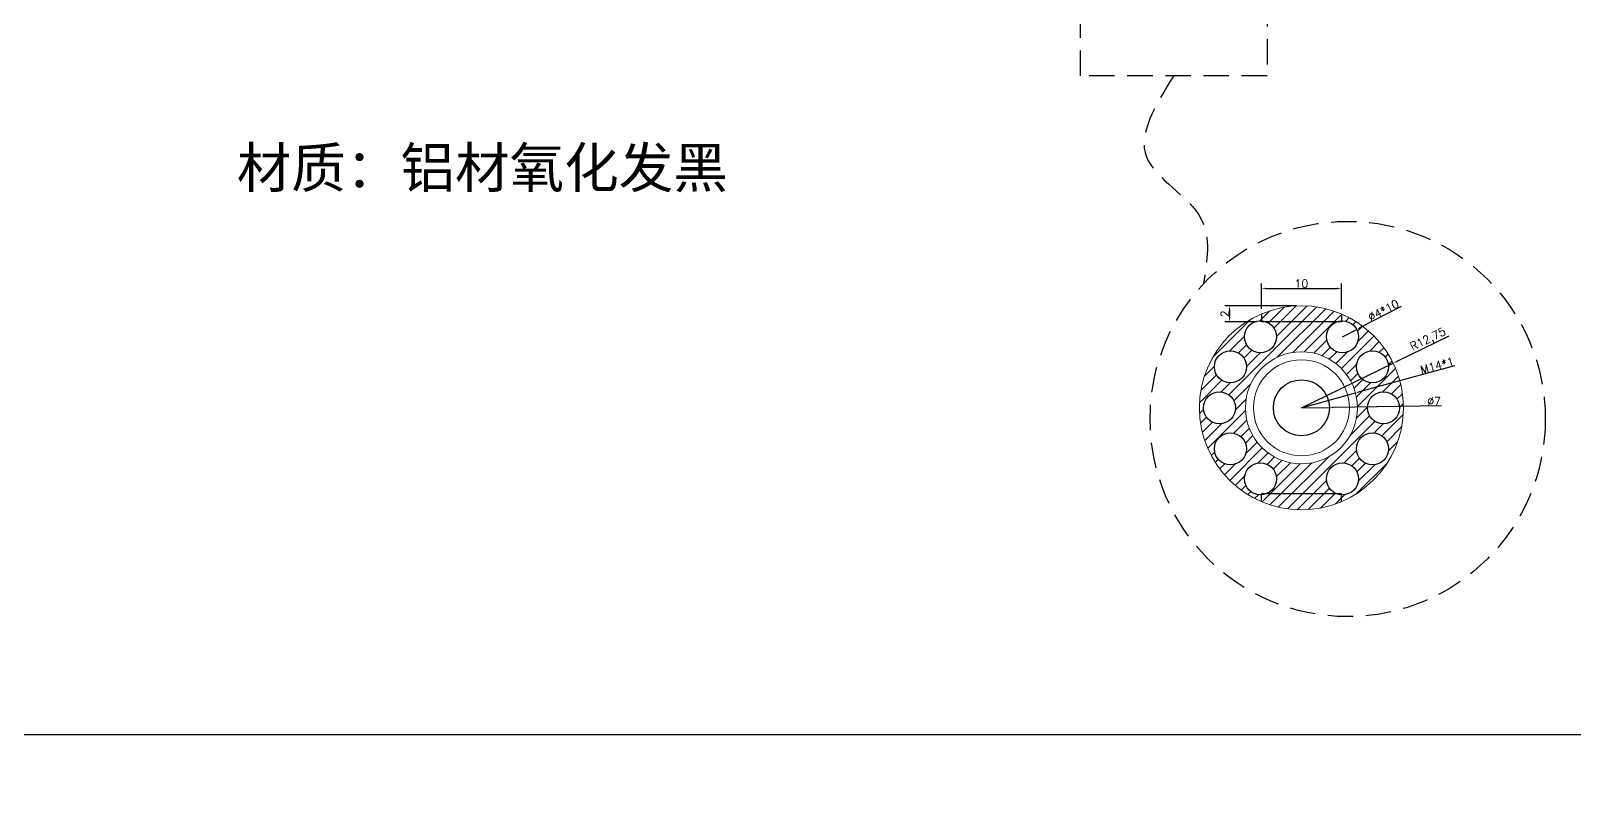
# Model space of a CAD drawing. Header units: millimetres. Extents: x 6817 to 10425, y -2870 to -164.
# Drawn here: x 9634.3 to 9827.2, y -1386.9 to -1290.9 of the extents above; entities that cross this region are included whole.
import ezdxf

# ---------------------------------------------------------------- set-up
doc = ezdxf.new("R2010")
doc.units = ezdxf.units.MM
doc.linetypes.add('HIDDEN', pattern=[9.525, 6.35, -3.175])
doc.layers.add('图层2', color=108, linetype='Continuous')
doc.layers.add('标注线', color=3, linetype='Continuous', lineweight=13)
doc.styles.get("Standard").update_dxf_attribs({"font": 'txt', "bigfont": 'gbcbig.shx'})
doc.dimstyles.new('ISO-25', dxfattribs={"dimtxt": 1, "dimasz": 0.5, "dimexe": 0.6, "dimexo": 0.625, "dimgap": 0.1, "dimtad": 1, "dimtxsty": 'Standard', "dimcen": 2.5, "dimadec": 0, "dimazin": 0, "dimtfac": 1, "dimtmove": 0, "dimatfit": 3, "dimfxl": 1, "dimarcsym": 0})

# ---------------------------------------------------------------- blocks, each defined once
blk = doc.blocks.new('*D682')
at = {"layer": 'Defpoints', "color": 0, "linetype": 'ByBlock', "transparency": 16777216}
for p in [(9799.88, -1336.14), (9793.13, -1338)]:
    blk.add_point(p, dxfattribs=at)
at = {"layer": '图层2', "color": 0, "linetype": 'ByBlock', "lineweight": -2, "transparency": 16777216}
for p, q in [((9812.27, -1332.74), (9800.37, -1336.01)), ((9793.13, -1338), (9799.88, -1336.14))]:
    blk.add_line(p, q, dxfattribs=at)
at = {"layer": '图层2', "color": 0, "linetype": 'ByBlock', "transparency": 16777216}
blk.add_solid([(9800.34, -1335.93), (9800.39, -1336.09), (9799.88, -1336.14)], dxfattribs=at)
at = {"layer": '图层2', "color": 0, "linetype": 'ByBlock', "transparency": 16777216, "insert": (9810.09, -1332.71), "char_height": 1, "attachment_point": 5, "rotation": 15.3699}
blk.add_mtext('M14*1', dxfattribs=at)
blk = doc.blocks.new('*D1102')
at = {"layer": 'Defpoints', "color": 0, "linetype": 'ByBlock', "transparency": 16777216}
for p in [(9804.6, -1332.42), (9793.13, -1338)]:
    blk.add_point(p, dxfattribs=at)
at = {"layer": '图层2', "color": 0, "linetype": 'ByBlock', "lineweight": -2, "transparency": 16777216}
for p, q in [((9811.56, -1329.03), (9805.05, -1332.2)), ((9793.13, -1338), (9804.6, -1332.42))]:
    blk.add_line(p, q, dxfattribs=at)
at = {"layer": '图层2', "color": 0, "linetype": 'ByBlock', "transparency": 16777216}
blk.add_solid([(9805.01, -1332.13), (9805.09, -1332.28), (9804.6, -1332.42)], dxfattribs=at)
at = {"layer": '图层2', "color": 0, "linetype": 'ByBlock', "transparency": 16777216, "insert": (9809, -1329.52), "char_height": 1, "attachment_point": 5, "rotation": 25.9448}
blk.add_mtext('R12,75', dxfattribs=at)
blk = doc.blocks.new('*D683')
at = {"layer": 'Defpoints', "color": 0, "linetype": 'ByBlock', "transparency": 16777216}
for p in [(9800.04, -1328.21), (9798.26, -1329.12)]:
    blk.add_point(p, dxfattribs=at)
at = {"layer": '图层2', "color": 0, "linetype": 'ByBlock', "lineweight": -2, "transparency": 16777216}
for p, q in [((9805.6, -1325.36), (9800.48, -1327.98)), ((9798.26, -1329.12), (9800.04, -1328.21))]:
    blk.add_line(p, q, dxfattribs=at)
at = {"layer": '图层2', "color": 0, "linetype": 'ByBlock', "transparency": 16777216}
blk.add_solid([(9800.45, -1327.91), (9800.52, -1328.05), (9800.04, -1328.21)], dxfattribs=at)
at = {"layer": '图层2', "color": 0, "linetype": 'ByBlock', "transparency": 16777216, "insert": (9803.38, -1325.82), "char_height": 1, "attachment_point": 5, "rotation": 27.1563}
blk.add_mtext('%%C4*10', dxfattribs=at)
blk = doc.blocks.new('*D1103')
at = {"layer": 'Defpoints', "color": 0, "linetype": 'ByBlock', "transparency": 16777216}
for p in [(9793.13, -1338), (9796.63, -1337.95)]:
    blk.add_point(p, dxfattribs=at)
at = {"layer": '图层2', "color": 0, "linetype": 'ByBlock', "lineweight": -2, "transparency": 16777216}
for p, q in [((9793.13, -1338), (9796.63, -1337.95)), ((9810.66, -1337.77), (9797.13, -1337.94))]:
    blk.add_line(p, q, dxfattribs=at)
at = {"layer": '图层2', "color": 0, "linetype": 'ByBlock', "transparency": 16777216}
blk.add_solid([(9797.13, -1337.86), (9797.14, -1338.03), (9796.63, -1337.95)], dxfattribs=at)
at = {"layer": '图层2', "color": 0, "linetype": 'ByBlock', "transparency": 16777216, "insert": (9809.72, -1337.18), "char_height": 1, "attachment_point": 5, "rotation": 0.7552}
blk.add_mtext('%%C7', dxfattribs=at)
blk = doc.blocks.new('*D1104')
at = {"layer": 'Defpoints', "color": 0, "linetype": 'ByBlock', "transparency": 16777216}
for p in [(9798.13, -1323.07), (9788.13, -1326.27), (9798.13, -1326.27)]:
    blk.add_point(p, dxfattribs=at)
at = {"layer": '图层2', "color": 0, "linetype": 'ByBlock', "lineweight": -2, "transparency": 16777216}
for p, q in [((9788.13, -1325.64), (9788.13, -1322.47)), ((9788.63, -1323.07), (9797.63, -1323.07)), ((9798.13, -1325.64), (9798.13, -1322.47))]:
    blk.add_line(p, q, dxfattribs=at)
at = {"layer": '图层2', "color": 0, "linetype": 'ByBlock', "transparency": 16777216}
for points in [[(9788.63, -1322.99), (9788.63, -1323.15), (9788.13, -1323.07)], [(9797.63, -1322.99), (9797.63, -1323.15), (9798.13, -1323.07)]]:
    blk.add_solid(points, dxfattribs=at)
at = {"layer": '图层2', "color": 0, "linetype": 'ByBlock', "transparency": 16777216, "insert": (9793.13, -1322.47), "char_height": 1, "attachment_point": 5}
blk.add_mtext('10', dxfattribs=at)
blk = doc.blocks.new('*D1105')
at = {"layer": 'Defpoints', "color": 0, "linetype": 'ByBlock', "transparency": 16777216}
for p in [(9793.13, -1325.25), (9784.15, -1327.25), (9788.13, -1327.25)]:
    blk.add_point(p, dxfattribs=at)
at = {"layer": '图层2', "color": 0, "linetype": 'ByBlock', "lineweight": -2, "transparency": 16777216}
for p, q in [((9792.51, -1325.25), (9783.55, -1325.25)), ((9784.15, -1325.75), (9784.15, -1326.75)), ((9787.51, -1327.25), (9783.55, -1327.25))]:
    blk.add_line(p, q, dxfattribs=at)
at = {"layer": '图层2', "color": 0, "linetype": 'ByBlock', "transparency": 16777216}
for points in [[(9784.07, -1325.75), (9784.24, -1325.75), (9784.15, -1325.25)], [(9784.07, -1326.75), (9784.24, -1326.75), (9784.15, -1327.25)]]:
    blk.add_solid(points, dxfattribs=at)
at = {"layer": '图层2', "color": 0, "linetype": 'ByBlock', "transparency": 16777216, "insert": (9783.55, -1326.25), "char_height": 1, "attachment_point": 5, "rotation": 90}
blk.add_mtext('2', dxfattribs=at)
blk = doc.blocks.new('*D2126')
at = {"layer": 'Defpoints', "color": 0, "linetype": 'ByBlock'}
for p in [(10223.66, -339.2), (10223.66, -344.88), (10247.6, -344.88)]:
    blk.add_point(p, dxfattribs=at)
at = {"layer": 'Defpoints', "color": 0, "linetype": 'ByBlock', "transparency": 16777216}
for p in [(8490.81, -2490.52), (8490.81, -2500.59), (8495.81, -2500.59)]:
    blk.add_point(p, dxfattribs=at)
at = {"layer": '图层2', "color": 0, "linetype": 'ByBlock', "lineweight": -2}
for p, q in [((10224.28, -339.2), (10248.2, -339.2)), ((10247.6, -339.7), (10247.6, -344.38)), ((10224.28, -344.88), (10248.2, -344.88))]:
    blk.add_line(p, q, dxfattribs=at)
at = {"layer": '图层2', "color": 0, "linetype": 'ByBlock', "lineweight": -2, "transparency": 16777216}
for p, q in [((8490.81, -2499.97), (8490.81, -2489.92)), ((8495.81, -2499.97), (8495.81, -2489.92)), ((8495.31, -2490.52), (8491.31, -2490.52))]:
    blk.add_line(p, q, dxfattribs=at)
at = {"layer": '图层2', "color": 0, "linetype": 'ByBlock'}
for points in [[(10247.52, -339.7), (10247.69, -339.7), (10247.6, -339.2)], [(10247.52, -344.38), (10247.69, -344.38), (10247.6, -344.88)]]:
    blk.add_solid(points, dxfattribs=at)
at = {"layer": '图层2', "color": 0, "linetype": 'ByBlock', "transparency": 16777216}
for points in [[(8491.31, -2490.44), (8491.31, -2490.6), (8490.81, -2490.52)], [(8495.31, -2490.44), (8495.31, -2490.6), (8495.81, -2490.52)]]:
    blk.add_solid(points, dxfattribs=at)
at = {"layer": '图层2', "color": 0, "linetype": 'ByBlock', "insert": (10246.92, -342.04), "char_height": 1, "attachment_point": 5, "rotation": 90}
blk.add_mtext('5,67', dxfattribs=at)
at = {"layer": '图层2', "color": 0, "linetype": 'ByBlock', "transparency": 16777216, "insert": (8493.31, -2489.17), "char_height": 2.5, "attachment_point": 5}
blk.add_mtext('5', dxfattribs=at)
blk = doc.blocks.new('*D2131')
at = {"layer": 'Defpoints', "color": 0, "linetype": 'ByBlock'}
for p in [(10232.06, -998.37), (10223.18, -1004.37), (10232.05, -1004.37), (8546.57, -2519.73), (8541.76, -2524.11), (8546.57, -2524.11)]:
    blk.add_point(p, dxfattribs=at)
at = {"layer": '图层2', "color": 0, "linetype": 'ByBlock', "lineweight": -2}
for p, q in [((10231.43, -998.37), (10222.58, -998.37)), ((10223.18, -998.87), (10223.18, -1003.87)), ((10231.42, -1004.37), (10222.58, -1004.37)), ((8545.95, -2519.73), (8541.16, -2519.73)), ((8541.76, -2520.23), (8541.76, -2523.61)), ((8545.95, -2524.11), (8541.16, -2524.11))]:
    blk.add_line(p, q, dxfattribs=at)
at = {"layer": '图层2', "color": 0, "linetype": 'ByBlock'}
for points in [[(10223.1, -998.87), (10223.27, -998.87), (10223.18, -998.37)], [(10223.1, -1003.87), (10223.27, -1003.87), (10223.18, -1004.37)], [(8541.68, -2520.23), (8541.85, -2520.23), (8541.76, -2519.73)], [(8541.68, -2523.61), (8541.85, -2523.61), (8541.76, -2524.11)]]:
    blk.add_solid(points, dxfattribs=at)
at = {"layer": '图层2', "color": 0, "linetype": 'ByBlock', "char_height": 1, "attachment_point": 5, "rotation": 90}
for s, insert in [('6', (10222.58, -1001.37)), ('4,38', (8541.08, -2521.92))]:
    blk.add_mtext(s, dxfattribs=dict(at, insert=insert))
blk = doc.blocks.new('*D2135')
at = {"layer": 'Defpoints', "color": 0, "linetype": 'ByBlock'}
for p in [(10217.81, -308.87), (10215.31, -322.35), (10217.81, -322.35), (8520.7, -2501.9), (8521.32, -2502.94), (8521.92, -2501.88), (8534.07, -2513.08), (8534.07, -2513.08)]:
    blk.add_point(p, dxfattribs=at)
at = {"layer": '图层2', "color": 0, "linetype": 'ByBlock', "lineweight": -2}
for p, q in [((10215.31, -321.73), (10215.31, -308.27)), ((10217.81, -321.73), (10217.81, -308.27)), ((10215.81, -308.87), (10217.31, -308.87)), ((8521.46, -2501.45), (8520.82, -2500.86)), ((8521.6, -2500.9), (8522.67, -2499.8)), ((8520.84, -2502.55), (8519.96, -2501.85))]:
    blk.add_line(p, q, dxfattribs=at)
for start, end in [(135.6492, 137.293), (138.9369, 139.8318)]:
    blk.add_arc((8534.07, -2513.08), 17.43, start, end, dxfattribs=at)
at = {"layer": '图层2', "color": 0, "linetype": 'ByBlock'}
for points in [[(10215.81, -308.79), (10215.81, -308.96), (10215.31, -308.87)], [(10217.31, -308.79), (10217.31, -308.96), (10217.81, -308.87)], [(8520.86, -2501.58), (8520.99, -2501.69), (8521.26, -2501.26)], [(8520.81, -2501.89), (8520.68, -2501.79), (8520.43, -2502.23)]]:
    blk.add_solid(points, dxfattribs=at)
at = {"layer": '图层2', "color": 0, "linetype": 'ByBlock', "insert": (10216.56, -308.19), "char_height": 1, "attachment_point": 5}
blk.add_mtext('2,5', dxfattribs=at)
at = {"layer": '图层2', "color": 0, "linetype": 'ByBlock', "insert": (8521.71, -2499.93), "char_height": 1, "attachment_point": 5, "rotation": 45.6492}
blk.add_mtext('4°', dxfattribs=at)
blk = doc.blocks.new('*D2136')
at = {"layer": 'Defpoints', "color": 0, "linetype": 'ByBlock'}
for p in [(10215.31, -305.16), (10187.99, -322.35), (10215.31, -322.35), (8518.44, -2501.94), (8521.32, -2502.94), (8518.95, -2504.56), (8534.07, -2513.08), (8534.07, -2513.08)]:
    blk.add_point(p, dxfattribs=at)
at = {"layer": '图层2', "color": 0, "linetype": 'ByBlock', "lineweight": -2}
for p, q in [((10187.99, -321.73), (10187.99, -304.56)), ((10215.31, -321.73), (10215.31, -304.56)), ((10188.49, -305.16), (10214.81, -305.16)), ((8520.84, -2502.55), (8518.59, -2500.76)), ((8518.41, -2504.25), (8516.83, -2503.36))]:
    blk.add_line(p, q, dxfattribs=at)
blk.add_arc((8534.07, -2513.08), 19.19, 142.9688, 149.0795, dxfattribs=at)
at = {"layer": '图层2', "color": 0, "linetype": 'ByBlock'}
for points in [[(10188.49, -305.08), (10188.49, -305.24), (10187.99, -305.16)], [(10214.81, -305.08), (10214.81, -305.24), (10215.31, -305.16)], [(8518.68, -2501.48), (8518.81, -2501.58), (8519.06, -2501.13)], [(8517.68, -2503.27), (8517.53, -2503.18), (8517.35, -2503.66)]]:
    blk.add_solid(points, dxfattribs=at)
at = {"layer": '图层2', "color": 0, "linetype": 'ByBlock', "insert": (10201.65, -304.48), "char_height": 1, "attachment_point": 5}
blk.add_mtext('27,32', dxfattribs=at)
at = {"layer": '图层2', "color": 0, "linetype": 'ByBlock', "insert": (8517.66, -2502.03), "char_height": 1, "attachment_point": 5, "rotation": 56.0242}
blk.add_mtext('9°', dxfattribs=at)
blk = doc.blocks.new('*D2137')
at = {"layer": 'Defpoints', "color": 0, "linetype": 'ByBlock'}
for p in [(9807.81, -699.52), (9815.71, -699.52), (9807.81, -703.52), (8553.1, -2503.25), (8547.37, -2503.69), (8549.02, -2506.63), (8534.07, -2513.08), (8534.07, -2513.08)]:
    blk.add_point(p, dxfattribs=at)
at = {"layer": '图层2', "color": 0, "linetype": 'ByBlock', "lineweight": -2}
for p, q in [((9808.44, -699.52), (9816.31, -699.52)), ((9815.71, -703.02), (9815.71, -700.02)), ((9808.44, -703.52), (9816.31, -703.52)), ((8547.88, -2503.33), (8552.06, -2500.38)), ((8549.59, -2506.38), (8554.29, -2504.35))]:
    blk.add_line(p, q, dxfattribs=at)
blk.add_arc((8534.07, -2513.08), 21.43, 24.6901, 33.8883, dxfattribs=at)
at = {"layer": '图层2', "color": 0, "linetype": 'ByBlock'}
for points in [[(9815.63, -700.02), (9815.8, -700.02), (9815.71, -699.52)], [(9815.63, -703.02), (9815.8, -703.02), (9815.71, -703.52)], [(8551.78, -2501.18), (8551.92, -2501.09), (8551.57, -2500.72)], [(8553.61, -2504.1), (8553.46, -2504.17), (8553.74, -2504.59)]]:
    blk.add_solid(points, dxfattribs=at)
at = {"layer": '图层2', "color": 0, "linetype": 'ByBlock', "char_height": 1, "attachment_point": 5}
for s, insert, rotation in [('4', (9815.11, -701.52), 90), ('12°', (8553.28, -2502.31), 299.2892)]:
    blk.add_mtext(s, dxfattribs=dict(at, insert=insert, rotation=rotation))
blk = doc.blocks.new('*D2138')
at = {"layer": 'Defpoints', "color": 0, "linetype": 'ByBlock'}
for p in [(10222.99, -1057.99), (10220.99, -1061.58), (10222.99, -1061.58), (8548.61, -2494.31), (8561.47, -2494.31), (8561.47, -2496.24)]:
    blk.add_point(p, dxfattribs=at)
at = {"layer": '图层2', "color": 0, "linetype": 'ByBlock', "lineweight": -2}
for p, q in [((10220.99, -1060.96), (10220.99, -1057.39)), ((10221.49, -1057.99), (10222.49, -1057.99)), ((10222.99, -1060.96), (10222.99, -1057.39)), ((8548.61, -2494.94), (8548.61, -2496.84)), ((8561.47, -2494.94), (8561.47, -2496.84)), ((8549.11, -2496.24), (8560.97, -2496.24))]:
    blk.add_line(p, q, dxfattribs=at)
at = {"layer": '图层2', "color": 0, "linetype": 'ByBlock'}
for points in [[(10221.49, -1057.9), (10221.49, -1058.07), (10220.99, -1057.99)], [(10222.49, -1057.9), (10222.49, -1058.07), (10222.99, -1057.99)], [(8549.11, -2496.15), (8549.11, -2496.32), (8548.61, -2496.24)], [(8560.97, -2496.15), (8560.97, -2496.32), (8561.47, -2496.24)]]:
    blk.add_solid(points, dxfattribs=at)
at = {"layer": '图层2', "color": 0, "linetype": 'ByBlock', "char_height": 1, "attachment_point": 5}
for s, insert in [('2', (10221.99, -1057.39)), ('12,86', (8555.04, -2495.55))]:
    blk.add_mtext(s, dxfattribs=dict(at, insert=insert))
blk = doc.blocks.new('*D2178')
at = {"layer": 'Defpoints', "color": 0, "linetype": 'ByBlock'}
for p in [(9679.77, -1244.93), (9677.77, -1263.68), (9679.77, -1263.68), (8575.54, -2488.63), (8575.54, -2496.74), (8588.23, -2496.72)]:
    blk.add_point(p, dxfattribs=at)
at = {"layer": '图层2', "color": 0, "linetype": 'ByBlock', "lineweight": -2}
for p, q in [((9677.77, -1263.06), (9677.77, -1244.33)), ((9678.27, -1244.93), (9679.27, -1244.93)), ((9679.77, -1263.06), (9679.77, -1244.33)), ((8575.54, -2496.11), (8575.54, -2488.03)), ((8588.23, -2496.09), (8588.23, -2488.03)), ((8587.73, -2488.63), (8576.04, -2488.63))]:
    blk.add_line(p, q, dxfattribs=at)
at = {"layer": '图层2', "color": 0, "linetype": 'ByBlock'}
for points in [[(9678.27, -1244.85), (9678.27, -1245.02), (9677.77, -1244.93)], [(9679.27, -1244.85), (9679.27, -1245.02), (9679.77, -1244.93)], [(8576.04, -2488.54), (8576.04, -2488.71), (8575.54, -2488.63)], [(8587.73, -2488.54), (8587.73, -2488.71), (8588.23, -2488.63)]]:
    blk.add_solid(points, dxfattribs=at)
at = {"layer": '图层2', "color": 0, "linetype": 'ByBlock', "char_height": 1, "attachment_point": 5}
for s, insert in [('2', (9678.77, -1244.33)), ('12,69', (8581.88, -2487.94))]:
    blk.add_mtext(s, dxfattribs=dict(at, insert=insert))
blk = doc.blocks.new('*D2182')
at = {"layer": 'Defpoints', "color": 0, "linetype": 'ByBlock'}
for p in [(9769.11, -1256.58), (9769.11, -1277.58), (9805.21, -1277.58), (9044.3, -2421.38), (8495.81, -2452.39), (9044.3, -2517.79)]:
    blk.add_point(p, dxfattribs=at)
at = {"layer": '图层2', "color": 0, "linetype": 'ByBlock', "lineweight": -2}
for p, q in [((9769.74, -1256.58), (9805.81, -1256.58)), ((9805.21, -1257.08), (9805.21, -1277.08)), ((9769.74, -1277.58), (9805.81, -1277.58)), ((8495.81, -2451.76), (8495.81, -2420.78)), ((8496.31, -2421.38), (9043.8, -2421.38)), ((9044.3, -2517.17), (9044.3, -2420.78))]:
    blk.add_line(p, q, dxfattribs=at)
at = {"layer": '图层2', "color": 0, "linetype": 'ByBlock'}
for points in [[(9805.13, -1257.08), (9805.3, -1257.08), (9805.21, -1256.58)], [(9805.13, -1277.08), (9805.3, -1277.08), (9805.21, -1277.58)], [(8496.31, -2421.3), (8496.31, -2421.47), (8495.81, -2421.38)], [(9043.8, -2421.3), (9043.8, -2421.47), (9044.3, -2421.38)]]:
    blk.add_solid(points, dxfattribs=at)
at = {"layer": '图层2', "color": 0, "linetype": 'ByBlock', "insert": (9804.61, -1267.08), "char_height": 1, "attachment_point": 5, "rotation": 90}
blk.add_mtext('21', dxfattribs=at)
at = {"layer": '图层2', "color": 0, "linetype": 'ByBlock', "insert": (8770.06, -2420.7), "char_height": 1, "attachment_point": 5}
blk.add_mtext('548,49', dxfattribs=at)

msp = doc.modelspace()

# ---------------------------------------------------------------- hatches: boundary and pattern name
at = {"layer": '图层2', "linetype": 'ByBlock'}
h = msp.add_hatch(dxfattribs=at)
h.set_pattern_fill('ANSI31', color=4, scale=0.3)
h.set_pattern_definition([(45, (8051.0861, -1017.8257), (-0.6735192, 0.6735192), [])])
h.paths.add_polyline_path([(9796.259, -1329.121, -0.3128608), (9797.559, -1327.248), (9788.71, -1327.248, -0.3128608), (9790.009, -1329.121, -1), (9786.009, -1329.121, -0.4326522), (9788.134, -1327.125), (9788.134, -1326.269, 0.3005435), (9780.384, -1337.998, 0.3005435), (9788.134, -1349.726), (9788.134, -1348.87, -0.4326522), (9786.009, -1346.874, -1), (9790.009, -1346.874, -0.3128608), (9788.71, -1348.748), (9797.559, -1348.748, -0.3128608), (9796.259, -1346.874, -1), (9800.259, -1346.874, -0.4326522), (9798.134, -1348.87), (9798.134, -1349.726, 0.3005435), (9805.884, -1337.998, 0.3005435), (9798.134, -1326.269), (9798.134, -1327.125, -0.4326522), (9800.259, -1329.121, -1)])
h.paths.add_polyline_path([(9800.134, -1337.998, -1), (9786.134, -1337.998, -1)], flags=0)
h.paths.add_polyline_path([(9799.134, -1337.998, -1), (9787.134, -1337.998, -1)], flags=0)
h.paths.add_polyline_path([(9796.834, -1337.998, -1), (9789.434, -1337.998, -1)], flags=0)
h.paths.add_polyline_path([(9786.258, -1332.873, -1), (9782.258, -1332.873, -1)], flags=16)
h.paths.add_polyline_path([(9804.011, -1332.873, -1), (9800.011, -1332.873, -1)], flags=16)
h.paths.add_polyline_path([(9784.884, -1337.998, -1), (9780.884, -1337.998, -1)], flags=16)
h.paths.add_polyline_path([(9805.384, -1337.998, -1), (9801.384, -1337.998, -1)], flags=16)
h.paths.add_polyline_path([(9786.258, -1343.123, -1), (9782.258, -1343.123, -1)], flags=16)
h.paths.add_polyline_path([(9804.011, -1343.123, -1), (9800.011, -1343.123, -1)], flags=16)
h.paths.add_polyline_path([(9798.134, -1326.269, 0.2042592), (9788.134, -1326.269), (9788.134, -1327.125, -0.0739849), (9788.71, -1327.248), (9797.559, -1327.248, -0.0739849), (9798.134, -1327.125)])
h.paths.add_polyline_path([(9798.134, -1348.87, -0.0739849), (9797.559, -1348.748), (9788.71, -1348.748, -0.0739849), (9788.134, -1348.87), (9788.134, -1349.726, 0.2042592), (9798.134, -1349.726)])
h.paths.add_polyline_path([(9800.134, -1337.998, 1), (9786.134, -1337.998, 1)], flags=16)
h.paths.add_polyline_path([(9799.134, -1337.998, 1), (9787.134, -1337.998, 1)], flags=0)

# ---------------------------------------------------------------- linework, layer by layer
at = {"layer": '图层2', "color": 2, "linetype": 'ByBlock'}
for p, q in [((9788.134, -1326.269), (9788.134, -1327.248)), ((9798.134, -1326.269), (9798.134, -1327.248)), ((9798.134, -1327.248), (9788.134, -1327.248)), ((9788.134, -1349.726), (9788.134, -1348.748)), ((9798.134, -1348.748), (9788.134, -1348.748)), ((9798.134, -1349.726), (9798.134, -1348.748)), ((10062.569, -1378.846), (9492.484, -1378.846))]:
    msp.add_line(p, q, dxfattribs=at)
at = {"layer": '图层2', "color": 6, "linetype": 'HIDDEN', "ltscale": 0.5}
msp.add_lwpolyline([(9765.507, -1244.32), (9788.837, -1244.32), (9788.837, -1296.521), (9765.507, -1296.521)], close=True, dxfattribs=at)
msp.add_circle((9798.914, -1339.397), 24.695, dxfattribs=at)
at = {"layer": '图层2', "color": 2, "linetype": 'ByBlock'}
for centre, radius in [((9788.009, -1329.121), 2), ((9798.259, -1329.121), 2), ((9784.258, -1332.873), 2), ((9802.011, -1332.873), 2), ((9793.134, -1337.998), 3.5), ((9782.884, -1337.998), 2), ((9803.384, -1337.998), 2), ((9784.258, -1343.123), 2), ((9802.011, -1343.123), 2), ((9788.009, -1346.874), 2), ((9798.259, -1346.874), 2)]:
    msp.add_circle(centre, radius, dxfattribs=at)
at = {"layer": '图层2', "color": 6, "linetype": 'HIDDEN', "ltscale": 0.5}
msp.add_spline([(9777.172, -1296.521), (9773.76, -1306.637), (9780.62, -1314.437), (9780.895, -1322.509)], degree=3, dxfattribs=at)
at = {"layer": '标注线', "color": 3}
for radius in [12.75, 7]:
    msp.add_circle((9793.134, -1337.998), radius, dxfattribs=at)
at = {"layer": '标注线', "color": 4}
msp.add_circle((9793.134, -1337.998), 6, dxfattribs=at)

# ---------------------------------------------------------------- texts
at = {"color": 2, "insert": (9660.071, -1305.493), "char_height": 5, "width": 81.12261, "attachment_point": 1}
msp.add_mtext('{\\fFangSong|b0|i0|c134|p49;材质：铝材氧化发黑}', dxfattribs=at)

# ---------------------------------------------------------------- dimensions: what is measured, and where the dimension line sits
at = {"layer": '图层2', "color": 2, "linetype": 'ByBlock'}
for base, p1, p2, picture, middle in [((10215.309, -305.16), (10187.985, -322.353), (10215.309, -322.353), '*D2136', (10201.647, -304.476)), ((10217.809, -308.872), (10215.309, -322.353), (10217.809, -322.353), '*D2135', (10216.559, -308.188)), ((10222.988, -1057.987), (10220.988, -1061.58), (10222.988, -1061.58), '*D2138', (10221.988, -1057.387)), ((8575.535, -2488.627), (8588.229, -2496.716), (8575.535, -2496.736), '*D2178', (8581.882, -2487.944)), ((9679.766, -1244.933), (9677.766, -1263.681), (9679.766, -1263.681), '*D2178', (9678.766, -1244.333)), ((9044.303, -2421.385), (8495.813, -2452.388), (9044.303, -2517.79), '*D2182', (8770.058, -2420.701)), ((9798.134, -1323.071), (9788.134, -1326.269), (9798.134, -1326.269), '*D1104', (9793.134, -1322.471))]:
    dim = msp.add_linear_dim(base=base, p1=p1, p2=p2, dimstyle='ISO-25', dxfattribs=at)
    dim.commit()
    dim.dimension.update_dxf_attribs({"geometry": picture, "text_midpoint": middle})
for base, p1, p2, picture, middle in [((10247.6033, -344.8767), (10223.6566, -339.202), (10223.6566, -344.8767), '*D2126', (10246.9199, -342.0394)), ((9815.715, -699.517), (9807.815, -703.516), (9807.815, -699.517), '*D2137', (9815.115, -701.517)), ((10223.184, -1004.368), (10232.058, -998.369), (10232.048, -1004.368), '*D2131', (10222.584, -1001.368)), ((9805.213, -1277.581), (9769.111, -1256.581), (9769.111, -1277.581), '*D2182', (9804.613, -1267.081)), ((9784.154, -1327.248), (9793.134, -1325.248), (9788.134, -1327.248), '*D1105', (9783.554, -1326.248))]:
    dim = msp.add_linear_dim(base=base, p1=p1, p2=p2, angle=90, dimstyle='ISO-25', dxfattribs=at)
    dim.commit()
    dim.dimension.update_dxf_attribs({"geometry": picture, "text_midpoint": middle})
for center, mpoint, text, picture, middle in [((9798.259, -1329.121), (9800.039, -1328.208), '%%C4*10', '*D683', (9803.654, -1326.354)), ((9793.134, -1337.998), (9799.884, -1336.142), 'M14*1', '*D682', (9810.249, -1333.293)), ((9793.134, -1337.998), (9796.634, -1337.951), '%%C7', '*D1103', (9809.731, -1337.779))]:
    dim = msp.add_radius_dim(center=center, mpoint=mpoint, text=text, dimstyle='ISO-25', dxfattribs=at)
    dim.commit()
    dim.dimension.update_dxf_attribs({"geometry": picture, "text_midpoint": middle, "dimtype": 164})
dim = msp.add_radius_dim(center=(9793.134, -1337.998), mpoint=(9804.599, -1332.419), dimstyle='ISO-25', dxfattribs=at)
dim.commit()
dim.dimension.update_dxf_attribs({"geometry": '*D1102', "text_midpoint": (9809.297, -1330.134), "dimtype": 164})

doc.saveas('drawing.dxf')
